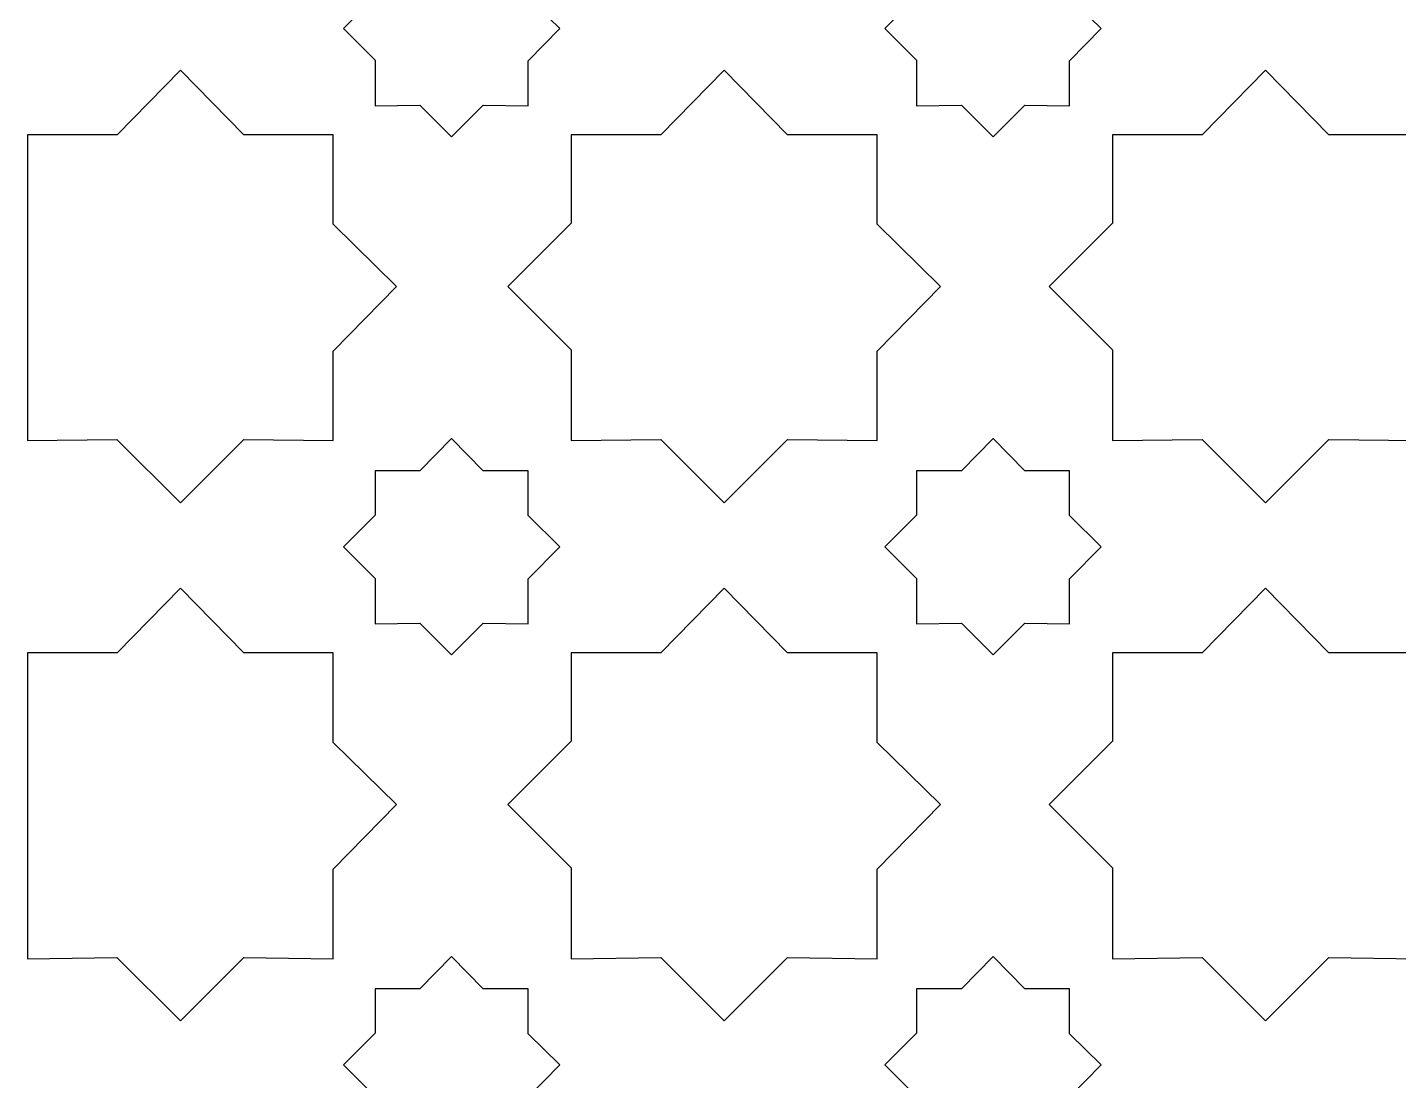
# Model space of a CAD drawing. Header units: centimetres. Extents: x -82 to 82, y -124 to 124.
# Drawn here: x -82.41 to -51.03, y 35.06 to 59.16 of the extents above; entities that cross this region are included whole.
import ezdxf

# ---------------------------------------------------------------- set-up
doc = ezdxf.new("R2010")
doc.units = ezdxf.units.CM
doc.header["$MEASUREMENT"] = 0
doc.layers.add('layer 1', color=7, linetype='Continuous')

msp = doc.modelspace()

# ---------------------------------------------------------------- linework, layer by layer
at = {"layer": 'layer 1', "color": 175}
for points, knots in [([(-74.45316, 59.86146), (-74.45316, 59.86146), (-74.45316, 60.87297), (-74.45316, 60.87297), (-74.45316, 60.87297), (-74.45316, 60.87297), (-73.42795, 60.87297), (-73.42795, 60.87297), (-73.42795, 60.87297), (-73.42795, 60.87297), (-72.70307, 61.61156), (-72.70307, 61.61156), (-72.70307, 61.61156), (-72.70307, 61.61156), (-71.97817, 60.87297), (-71.97817, 60.87297), (-71.97817, 60.87297), (-71.97817, 60.87297), (-70.95298, 60.87297), (-70.95298, 60.87297), (-70.95298, 60.87297), (-70.95298, 60.87297), (-70.95298, 59.84778), (-70.95298, 59.84778), (-70.95298, 59.84778), (-70.95298, 59.84778), (-70.22806, 59.13656), (-70.22806, 59.13656), (-70.22806, 59.13656), (-70.22806, 59.13656), (-70.95298, 58.39795), (-70.95298, 58.39795), (-70.95298, 58.39795), (-70.95298, 58.39795), (-70.95298, 57.37279), (-70.95298, 57.37279), (-70.95298, 57.37279), (-70.95298, 57.37279), (-71.97812, 57.38648), (-71.97812, 57.38648), (-71.97812, 57.38648), (-71.97812, 57.38648), (-72.70307, 56.66156), (-72.70307, 56.66156), (-72.70307, 56.66156), (-72.70307, 56.66156), (-73.42799, 57.38649), (-73.42799, 57.38649), (-73.42799, 57.38649), (-73.42799, 57.38649), (-74.45316, 57.37279), (-74.45316, 57.37279), (-74.45316, 57.37279), (-74.45316, 57.37279), (-74.45316, 58.41166), (-74.45316, 58.41166), (-74.45316, 58.41166), (-74.45316, 58.41166), (-75.17806, 59.13656), (-75.17806, 59.13656), (-75.17806, 59.13656), (-75.17806, 59.13656), (-74.45316, 59.86146), (-74.45316, 59.86146)], [0, 0, 0, 0, 0.05882353, 0.05882353, 0.05882353, 0.05882353, 0.11764706, 0.11764706, 0.11764706, 0.11764706, 0.17647059, 0.17647059, 0.17647059, 0.17647059, 0.23529412, 0.23529412, 0.23529412, 0.23529412, 0.29411765, 0.29411765, 0.29411765, 0.29411765, 0.35294118, 0.35294118, 0.35294118, 0.35294118, 0.41176471, 0.41176471, 0.41176471, 0.41176471, 0.47058824, 0.47058824, 0.47058824, 0.47058824, 0.52941176, 0.52941176, 0.52941176, 0.52941176, 0.58823529, 0.58823529, 0.58823529, 0.58823529, 0.64705882, 0.64705882, 0.64705882, 0.64705882, 0.70588235, 0.70588235, 0.70588235, 0.70588235, 0.76470588, 0.76470588, 0.76470588, 0.76470588, 0.82352941, 0.82352941, 0.82352941, 0.82352941, 0.88235294, 0.88235294, 0.88235294, 0.88235294, 1, 1, 1, 1]), ([(-62.06116, 59.86146), (-62.06116, 59.86146), (-62.06116, 60.87297), (-62.06116, 60.87297), (-62.06116, 60.87297), (-62.06116, 60.87297), (-61.03595, 60.87297), (-61.03595, 60.87297), (-61.03595, 60.87297), (-61.03595, 60.87297), (-60.31107, 61.61156), (-60.31107, 61.61156), (-60.31107, 61.61156), (-60.31107, 61.61156), (-59.58617, 60.87297), (-59.58617, 60.87297), (-59.58617, 60.87297), (-59.58617, 60.87297), (-58.56098, 60.87297), (-58.56098, 60.87297), (-58.56098, 60.87297), (-58.56098, 60.87297), (-58.56098, 59.84778), (-58.56098, 59.84778), (-58.56098, 59.84778), (-58.56098, 59.84778), (-57.83606, 59.13656), (-57.83606, 59.13656), (-57.83606, 59.13656), (-57.83606, 59.13656), (-58.56098, 58.39795), (-58.56098, 58.39795), (-58.56098, 58.39795), (-58.56098, 58.39795), (-58.56098, 57.37279), (-58.56098, 57.37279), (-58.56098, 57.37279), (-58.56098, 57.37279), (-59.58612, 57.38648), (-59.58612, 57.38648), (-59.58612, 57.38648), (-59.58612, 57.38648), (-60.31107, 56.66156), (-60.31107, 56.66156), (-60.31107, 56.66156), (-60.31107, 56.66156), (-61.03599, 57.38649), (-61.03599, 57.38649), (-61.03599, 57.38649), (-61.03599, 57.38649), (-62.06116, 57.37279), (-62.06116, 57.37279), (-62.06116, 57.37279), (-62.06116, 57.37279), (-62.06116, 58.41166), (-62.06116, 58.41166), (-62.06116, 58.41166), (-62.06116, 58.41166), (-62.78606, 59.13656), (-62.78606, 59.13656), (-62.78606, 59.13656), (-62.78606, 59.13656), (-62.06116, 59.86146), (-62.06116, 59.86146)], [0, 0, 0, 0, 0.05882353, 0.05882353, 0.05882353, 0.05882353, 0.11764706, 0.11764706, 0.11764706, 0.11764706, 0.17647059, 0.17647059, 0.17647059, 0.17647059, 0.23529412, 0.23529412, 0.23529412, 0.23529412, 0.29411765, 0.29411765, 0.29411765, 0.29411765, 0.35294118, 0.35294118, 0.35294118, 0.35294118, 0.41176471, 0.41176471, 0.41176471, 0.41176471, 0.47058824, 0.47058824, 0.47058824, 0.47058824, 0.52941176, 0.52941176, 0.52941176, 0.52941176, 0.58823529, 0.58823529, 0.58823529, 0.58823529, 0.64705882, 0.64705882, 0.64705882, 0.64705882, 0.70588235, 0.70588235, 0.70588235, 0.70588235, 0.76470588, 0.76470588, 0.76470588, 0.76470588, 0.82352941, 0.82352941, 0.82352941, 0.82352941, 0.88235294, 0.88235294, 0.88235294, 0.88235294, 1, 1, 1, 1]), ([(-82.41179, 56.70851), (-82.41179, 56.70851), (-80.36148, 56.70851), (-80.36148, 56.70851), (-80.36148, 56.70851), (-80.36148, 56.70851), (-78.91178, 58.18561), (-78.91178, 58.18561), (-78.91178, 58.18561), (-78.91178, 58.18561), (-77.46207, 56.70851), (-77.46207, 56.70851), (-77.46207, 56.70851), (-77.46207, 56.70851), (-75.41179, 56.70851), (-75.41179, 56.70851), (-75.41179, 56.70851), (-75.41179, 56.70851), (-75.41179, 54.65823), (-75.41179, 54.65823), (-75.41179, 54.65823), (-75.41179, 54.65823), (-73.96203, 53.23586), (-73.96203, 53.23586), (-73.96203, 53.23586), (-73.96203, 53.23586), (-75.41179, 51.75872), (-75.41179, 51.75872), (-75.41179, 51.75872), (-75.41179, 51.75872), (-75.41179, 49.70851), (-75.41179, 49.70851), (-75.41179, 49.70851), (-75.41179, 49.70851), (-77.46196, 49.73589), (-77.46196, 49.73589), (-77.46196, 49.73589), (-77.46196, 49.73589), (-78.91178, 48.28612), (-78.91178, 48.28612), (-78.91178, 48.28612), (-78.91178, 48.28612), (-80.36156, 49.7359), (-80.36156, 49.7359), (-80.36156, 49.7359), (-80.36156, 49.7359), (-82.41179, 49.70851), (-82.41179, 49.70851), (-82.41179, 49.70851), (-82.41179, 52.04184), (-82.41178, 54.37518), (-82.41179, 56.70851)], [0, 0, 0, 0, 0.07142857, 0.07142857, 0.07142857, 0.07142857, 0.14285714, 0.14285714, 0.14285714, 0.14285714, 0.21428571, 0.21428571, 0.21428571, 0.21428571, 0.28571429, 0.28571429, 0.28571429, 0.28571429, 0.35714286, 0.35714286, 0.35714286, 0.35714286, 0.42857143, 0.42857143, 0.42857143, 0.42857143, 0.5, 0.5, 0.5, 0.5, 0.57142857, 0.57142857, 0.57142857, 0.57142857, 0.64285714, 0.64285714, 0.64285714, 0.64285714, 0.71428571, 0.71428571, 0.71428571, 0.71428571, 0.78571429, 0.78571429, 0.78571429, 0.78571429, 0.85714286, 0.85714286, 0.85714286, 0.85714286, 1, 1, 1, 1]), ([(-69.96578, 54.68559), (-69.96578, 54.68559), (-69.96579, 56.70851), (-69.96579, 56.70851), (-69.96579, 56.70851), (-69.96579, 56.70851), (-67.91548, 56.70851), (-67.91548, 56.70851), (-67.91548, 56.70851), (-67.91548, 56.70851), (-66.46578, 58.18561), (-66.46578, 58.18561), (-66.46578, 58.18561), (-66.46578, 58.18561), (-65.01607, 56.70851), (-65.01607, 56.70851), (-65.01607, 56.70851), (-65.01607, 56.70851), (-62.96579, 56.70851), (-62.96579, 56.70851), (-62.96579, 56.70851), (-62.96579, 56.70851), (-62.96579, 54.65823), (-62.96579, 54.65823), (-62.96579, 54.65823), (-62.96579, 54.65823), (-61.51603, 53.23586), (-61.51603, 53.23586), (-61.51603, 53.23586), (-61.51603, 53.23586), (-62.96579, 51.75872), (-62.96579, 51.75872), (-62.96579, 51.75872), (-62.96579, 51.75872), (-62.96579, 49.70851), (-62.96579, 49.70851), (-62.96579, 49.70851), (-62.96579, 49.70851), (-65.01596, 49.73589), (-65.01596, 49.73589), (-65.01596, 49.73589), (-65.01596, 49.73589), (-66.46578, 48.28612), (-66.46578, 48.28612), (-66.46578, 48.28612), (-66.46578, 48.28612), (-67.91556, 49.7359), (-67.91556, 49.7359), (-67.91556, 49.7359), (-67.91556, 49.7359), (-69.96579, 49.70851), (-69.96579, 49.70851), (-69.96579, 49.70851), (-69.96579, 49.70851), (-69.96579, 51.78613), (-69.96579, 51.78613), (-69.96579, 51.78613), (-69.96579, 51.78613), (-71.41552, 53.23586), (-71.41552, 53.23586), (-71.41552, 53.23586), (-71.41552, 53.23586), (-69.96578, 54.68559), (-69.96578, 54.68559)], [0, 0, 0, 0, 0.05882353, 0.05882353, 0.05882353, 0.05882353, 0.11764706, 0.11764706, 0.11764706, 0.11764706, 0.17647059, 0.17647059, 0.17647059, 0.17647059, 0.23529412, 0.23529412, 0.23529412, 0.23529412, 0.29411765, 0.29411765, 0.29411765, 0.29411765, 0.35294118, 0.35294118, 0.35294118, 0.35294118, 0.41176471, 0.41176471, 0.41176471, 0.41176471, 0.47058824, 0.47058824, 0.47058824, 0.47058824, 0.52941176, 0.52941176, 0.52941176, 0.52941176, 0.58823529, 0.58823529, 0.58823529, 0.58823529, 0.64705882, 0.64705882, 0.64705882, 0.64705882, 0.70588235, 0.70588235, 0.70588235, 0.70588235, 0.76470588, 0.76470588, 0.76470588, 0.76470588, 0.82352941, 0.82352941, 0.82352941, 0.82352941, 0.88235294, 0.88235294, 0.88235294, 0.88235294, 1, 1, 1, 1]), ([(-57.57378, 54.68559), (-57.57378, 54.68559), (-57.57379, 56.70851), (-57.57379, 56.70851), (-57.57379, 56.70851), (-57.57379, 56.70851), (-55.52348, 56.70851), (-55.52348, 56.70851), (-55.52348, 56.70851), (-55.52348, 56.70851), (-54.07378, 58.18561), (-54.07378, 58.18561), (-54.07378, 58.18561), (-54.07378, 58.18561), (-52.62407, 56.70851), (-52.62407, 56.70851), (-52.62407, 56.70851), (-52.62407, 56.70851), (-50.57379, 56.70851), (-50.57379, 56.70851), (-50.57379, 56.70851), (-50.57379, 56.70851), (-50.57379, 54.65823), (-50.57379, 54.65823), (-50.57379, 54.65823), (-50.57379, 54.65823), (-49.12403, 53.23586), (-49.12403, 53.23586), (-49.12403, 53.23586), (-49.12403, 53.23586), (-50.57379, 51.75872), (-50.57379, 51.75872), (-50.57379, 51.75872), (-50.57379, 51.75872), (-50.57379, 49.70851), (-50.57379, 49.70851), (-50.57379, 49.70851), (-50.57379, 49.70851), (-52.62396, 49.73589), (-52.62396, 49.73589), (-52.62396, 49.73589), (-52.62396, 49.73589), (-54.07378, 48.28612), (-54.07378, 48.28612), (-54.07378, 48.28612), (-54.07378, 48.28612), (-55.52356, 49.7359), (-55.52356, 49.7359), (-55.52356, 49.7359), (-55.52356, 49.7359), (-57.57379, 49.70851), (-57.57379, 49.70851), (-57.57379, 49.70851), (-57.57379, 49.70851), (-57.57379, 51.78613), (-57.57379, 51.78613), (-57.57379, 51.78613), (-57.57379, 51.78613), (-59.02352, 53.23586), (-59.02352, 53.23586), (-59.02352, 53.23586), (-59.02352, 53.23586), (-57.57378, 54.68559), (-57.57378, 54.68559)], [0, 0, 0, 0, 0.05882353, 0.05882353, 0.05882353, 0.05882353, 0.11764706, 0.11764706, 0.11764706, 0.11764706, 0.17647059, 0.17647059, 0.17647059, 0.17647059, 0.23529412, 0.23529412, 0.23529412, 0.23529412, 0.29411765, 0.29411765, 0.29411765, 0.29411765, 0.35294118, 0.35294118, 0.35294118, 0.35294118, 0.41176471, 0.41176471, 0.41176471, 0.41176471, 0.47058824, 0.47058824, 0.47058824, 0.47058824, 0.52941176, 0.52941176, 0.52941176, 0.52941176, 0.58823529, 0.58823529, 0.58823529, 0.58823529, 0.64705882, 0.64705882, 0.64705882, 0.64705882, 0.70588235, 0.70588235, 0.70588235, 0.70588235, 0.76470588, 0.76470588, 0.76470588, 0.76470588, 0.82352941, 0.82352941, 0.82352941, 0.82352941, 0.88235294, 0.88235294, 0.88235294, 0.88235294, 1, 1, 1, 1]), ([(-74.45316, 48.00576), (-74.45316, 48.00576), (-74.45316, 49.01727), (-74.45316, 49.01727), (-74.45316, 49.01727), (-74.45316, 49.01727), (-73.42795, 49.01727), (-73.42795, 49.01727), (-73.42795, 49.01727), (-73.42795, 49.01727), (-72.70307, 49.75586), (-72.70307, 49.75586), (-72.70307, 49.75586), (-72.70307, 49.75586), (-71.97817, 49.01727), (-71.97817, 49.01727), (-71.97817, 49.01727), (-71.97817, 49.01727), (-70.95298, 49.01727), (-70.95298, 49.01727), (-70.95298, 49.01727), (-70.95298, 49.01727), (-70.95298, 47.99208), (-70.95298, 47.99208), (-70.95298, 47.99208), (-70.95298, 47.99208), (-70.22806, 47.28086), (-70.22806, 47.28086), (-70.22806, 47.28086), (-70.22806, 47.28086), (-70.95298, 46.54225), (-70.95298, 46.54225), (-70.95298, 46.54225), (-70.95298, 46.54225), (-70.95298, 45.51709), (-70.95298, 45.51709), (-70.95298, 45.51709), (-70.95298, 45.51709), (-71.97812, 45.53078), (-71.97812, 45.53078), (-71.97812, 45.53078), (-71.97812, 45.53078), (-72.70307, 44.80586), (-72.70307, 44.80586), (-72.70307, 44.80586), (-72.70307, 44.80586), (-73.42799, 45.53079), (-73.42799, 45.53079), (-73.42799, 45.53079), (-73.42799, 45.53079), (-74.45316, 45.51709), (-74.45316, 45.51709), (-74.45316, 45.51709), (-74.45316, 45.51709), (-74.45316, 46.55596), (-74.45316, 46.55596), (-74.45316, 46.55596), (-74.45316, 46.55596), (-75.17806, 47.28086), (-75.17806, 47.28086), (-75.17806, 47.28086), (-75.17806, 47.28086), (-74.45316, 48.00576), (-74.45316, 48.00576)], [0, 0, 0, 0, 0.05882353, 0.05882353, 0.05882353, 0.05882353, 0.11764706, 0.11764706, 0.11764706, 0.11764706, 0.17647059, 0.17647059, 0.17647059, 0.17647059, 0.23529412, 0.23529412, 0.23529412, 0.23529412, 0.29411765, 0.29411765, 0.29411765, 0.29411765, 0.35294118, 0.35294118, 0.35294118, 0.35294118, 0.41176471, 0.41176471, 0.41176471, 0.41176471, 0.47058824, 0.47058824, 0.47058824, 0.47058824, 0.52941176, 0.52941176, 0.52941176, 0.52941176, 0.58823529, 0.58823529, 0.58823529, 0.58823529, 0.64705882, 0.64705882, 0.64705882, 0.64705882, 0.70588235, 0.70588235, 0.70588235, 0.70588235, 0.76470588, 0.76470588, 0.76470588, 0.76470588, 0.82352941, 0.82352941, 0.82352941, 0.82352941, 0.88235294, 0.88235294, 0.88235294, 0.88235294, 1, 1, 1, 1]), ([(-62.06116, 48.00576), (-62.06116, 48.00576), (-62.06116, 49.01727), (-62.06116, 49.01727), (-62.06116, 49.01727), (-62.06116, 49.01727), (-61.03595, 49.01727), (-61.03595, 49.01727), (-61.03595, 49.01727), (-61.03595, 49.01727), (-60.31107, 49.75586), (-60.31107, 49.75586), (-60.31107, 49.75586), (-60.31107, 49.75586), (-59.58617, 49.01727), (-59.58617, 49.01727), (-59.58617, 49.01727), (-59.58617, 49.01727), (-58.56098, 49.01727), (-58.56098, 49.01727), (-58.56098, 49.01727), (-58.56098, 49.01727), (-58.56098, 47.99208), (-58.56098, 47.99208), (-58.56098, 47.99208), (-58.56098, 47.99208), (-57.83606, 47.28086), (-57.83606, 47.28086), (-57.83606, 47.28086), (-57.83606, 47.28086), (-58.56098, 46.54225), (-58.56098, 46.54225), (-58.56098, 46.54225), (-58.56098, 46.54225), (-58.56098, 45.51709), (-58.56098, 45.51709), (-58.56098, 45.51709), (-58.56098, 45.51709), (-59.58612, 45.53078), (-59.58612, 45.53078), (-59.58612, 45.53078), (-59.58612, 45.53078), (-60.31107, 44.80586), (-60.31107, 44.80586), (-60.31107, 44.80586), (-60.31107, 44.80586), (-61.03599, 45.53079), (-61.03599, 45.53079), (-61.03599, 45.53079), (-61.03599, 45.53079), (-62.06116, 45.51709), (-62.06116, 45.51709), (-62.06116, 45.51709), (-62.06116, 45.51709), (-62.06116, 46.55596), (-62.06116, 46.55596), (-62.06116, 46.55596), (-62.06116, 46.55596), (-62.78606, 47.28086), (-62.78606, 47.28086), (-62.78606, 47.28086), (-62.78606, 47.28086), (-62.06116, 48.00576), (-62.06116, 48.00576)], [0, 0, 0, 0, 0.05882353, 0.05882353, 0.05882353, 0.05882353, 0.11764706, 0.11764706, 0.11764706, 0.11764706, 0.17647059, 0.17647059, 0.17647059, 0.17647059, 0.23529412, 0.23529412, 0.23529412, 0.23529412, 0.29411765, 0.29411765, 0.29411765, 0.29411765, 0.35294118, 0.35294118, 0.35294118, 0.35294118, 0.41176471, 0.41176471, 0.41176471, 0.41176471, 0.47058824, 0.47058824, 0.47058824, 0.47058824, 0.52941176, 0.52941176, 0.52941176, 0.52941176, 0.58823529, 0.58823529, 0.58823529, 0.58823529, 0.64705882, 0.64705882, 0.64705882, 0.64705882, 0.70588235, 0.70588235, 0.70588235, 0.70588235, 0.76470588, 0.76470588, 0.76470588, 0.76470588, 0.82352941, 0.82352941, 0.82352941, 0.82352941, 0.88235294, 0.88235294, 0.88235294, 0.88235294, 1, 1, 1, 1]), ([(-82.41179, 44.85281), (-82.41179, 44.85281), (-80.36148, 44.85281), (-80.36148, 44.85281), (-80.36148, 44.85281), (-80.36148, 44.85281), (-78.91178, 46.32991), (-78.91178, 46.32991), (-78.91178, 46.32991), (-78.91178, 46.32991), (-77.46207, 44.85281), (-77.46207, 44.85281), (-77.46207, 44.85281), (-77.46207, 44.85281), (-75.41179, 44.85281), (-75.41179, 44.85281), (-75.41179, 44.85281), (-75.41179, 44.85281), (-75.41179, 42.80253), (-75.41179, 42.80253), (-75.41179, 42.80253), (-75.41179, 42.80253), (-73.96203, 41.38016), (-73.96203, 41.38016), (-73.96203, 41.38016), (-73.96203, 41.38016), (-75.41179, 39.90302), (-75.41179, 39.90302), (-75.41179, 39.90302), (-75.41179, 39.90302), (-75.41179, 37.85281), (-75.41179, 37.85281), (-75.41179, 37.85281), (-75.41179, 37.85281), (-77.46196, 37.88019), (-77.46196, 37.88019), (-77.46196, 37.88019), (-77.46196, 37.88019), (-78.91178, 36.43042), (-78.91178, 36.43042), (-78.91178, 36.43042), (-78.91178, 36.43042), (-80.36156, 37.8802), (-80.36156, 37.8802), (-80.36156, 37.8802), (-80.36156, 37.8802), (-82.41179, 37.85281), (-82.41179, 37.85281), (-82.41179, 37.85281), (-82.41179, 40.18614), (-82.41178, 42.51948), (-82.41179, 44.85281)], [0, 0, 0, 0, 0.07142857, 0.07142857, 0.07142857, 0.07142857, 0.14285714, 0.14285714, 0.14285714, 0.14285714, 0.21428571, 0.21428571, 0.21428571, 0.21428571, 0.28571429, 0.28571429, 0.28571429, 0.28571429, 0.35714286, 0.35714286, 0.35714286, 0.35714286, 0.42857143, 0.42857143, 0.42857143, 0.42857143, 0.5, 0.5, 0.5, 0.5, 0.57142857, 0.57142857, 0.57142857, 0.57142857, 0.64285714, 0.64285714, 0.64285714, 0.64285714, 0.71428571, 0.71428571, 0.71428571, 0.71428571, 0.78571429, 0.78571429, 0.78571429, 0.78571429, 0.85714286, 0.85714286, 0.85714286, 0.85714286, 1, 1, 1, 1]), ([(-69.96578, 42.82989), (-69.96578, 42.82989), (-69.96579, 44.85281), (-69.96579, 44.85281), (-69.96579, 44.85281), (-69.96579, 44.85281), (-67.91548, 44.85281), (-67.91548, 44.85281), (-67.91548, 44.85281), (-67.91548, 44.85281), (-66.46578, 46.32991), (-66.46578, 46.32991), (-66.46578, 46.32991), (-66.46578, 46.32991), (-65.01607, 44.85281), (-65.01607, 44.85281), (-65.01607, 44.85281), (-65.01607, 44.85281), (-62.96579, 44.85281), (-62.96579, 44.85281), (-62.96579, 44.85281), (-62.96579, 44.85281), (-62.96579, 42.80253), (-62.96579, 42.80253), (-62.96579, 42.80253), (-62.96579, 42.80253), (-61.51603, 41.38016), (-61.51603, 41.38016), (-61.51603, 41.38016), (-61.51603, 41.38016), (-62.96579, 39.90302), (-62.96579, 39.90302), (-62.96579, 39.90302), (-62.96579, 39.90302), (-62.96579, 37.85281), (-62.96579, 37.85281), (-62.96579, 37.85281), (-62.96579, 37.85281), (-65.01596, 37.88019), (-65.01596, 37.88019), (-65.01596, 37.88019), (-65.01596, 37.88019), (-66.46578, 36.43042), (-66.46578, 36.43042), (-66.46578, 36.43042), (-66.46578, 36.43042), (-67.91556, 37.8802), (-67.91556, 37.8802), (-67.91556, 37.8802), (-67.91556, 37.8802), (-69.96579, 37.85281), (-69.96579, 37.85281), (-69.96579, 37.85281), (-69.96579, 37.85281), (-69.96579, 39.93043), (-69.96579, 39.93043), (-69.96579, 39.93043), (-69.96579, 39.93043), (-71.41552, 41.38016), (-71.41552, 41.38016), (-71.41552, 41.38016), (-71.41552, 41.38016), (-69.96578, 42.82989), (-69.96578, 42.82989)], [0, 0, 0, 0, 0.05882353, 0.05882353, 0.05882353, 0.05882353, 0.11764706, 0.11764706, 0.11764706, 0.11764706, 0.17647059, 0.17647059, 0.17647059, 0.17647059, 0.23529412, 0.23529412, 0.23529412, 0.23529412, 0.29411765, 0.29411765, 0.29411765, 0.29411765, 0.35294118, 0.35294118, 0.35294118, 0.35294118, 0.41176471, 0.41176471, 0.41176471, 0.41176471, 0.47058824, 0.47058824, 0.47058824, 0.47058824, 0.52941176, 0.52941176, 0.52941176, 0.52941176, 0.58823529, 0.58823529, 0.58823529, 0.58823529, 0.64705882, 0.64705882, 0.64705882, 0.64705882, 0.70588235, 0.70588235, 0.70588235, 0.70588235, 0.76470588, 0.76470588, 0.76470588, 0.76470588, 0.82352941, 0.82352941, 0.82352941, 0.82352941, 0.88235294, 0.88235294, 0.88235294, 0.88235294, 1, 1, 1, 1]), ([(-57.57378, 42.82989), (-57.57378, 42.82989), (-57.57379, 44.85281), (-57.57379, 44.85281), (-57.57379, 44.85281), (-57.57379, 44.85281), (-55.52348, 44.85281), (-55.52348, 44.85281), (-55.52348, 44.85281), (-55.52348, 44.85281), (-54.07378, 46.32991), (-54.07378, 46.32991), (-54.07378, 46.32991), (-54.07378, 46.32991), (-52.62407, 44.85281), (-52.62407, 44.85281), (-52.62407, 44.85281), (-52.62407, 44.85281), (-50.57379, 44.85281), (-50.57379, 44.85281), (-50.57379, 44.85281), (-50.57379, 44.85281), (-50.57379, 42.80253), (-50.57379, 42.80253), (-50.57379, 42.80253), (-50.57379, 42.80253), (-49.12403, 41.38016), (-49.12403, 41.38016), (-49.12403, 41.38016), (-49.12403, 41.38016), (-50.57379, 39.90302), (-50.57379, 39.90302), (-50.57379, 39.90302), (-50.57379, 39.90302), (-50.57379, 37.85281), (-50.57379, 37.85281), (-50.57379, 37.85281), (-50.57379, 37.85281), (-52.62396, 37.88019), (-52.62396, 37.88019), (-52.62396, 37.88019), (-52.62396, 37.88019), (-54.07378, 36.43042), (-54.07378, 36.43042), (-54.07378, 36.43042), (-54.07378, 36.43042), (-55.52356, 37.8802), (-55.52356, 37.8802), (-55.52356, 37.8802), (-55.52356, 37.8802), (-57.57379, 37.85281), (-57.57379, 37.85281), (-57.57379, 37.85281), (-57.57379, 37.85281), (-57.57379, 39.93043), (-57.57379, 39.93043), (-57.57379, 39.93043), (-57.57379, 39.93043), (-59.02352, 41.38016), (-59.02352, 41.38016), (-59.02352, 41.38016), (-59.02352, 41.38016), (-57.57378, 42.82989), (-57.57378, 42.82989)], [0, 0, 0, 0, 0.05882353, 0.05882353, 0.05882353, 0.05882353, 0.11764706, 0.11764706, 0.11764706, 0.11764706, 0.17647059, 0.17647059, 0.17647059, 0.17647059, 0.23529412, 0.23529412, 0.23529412, 0.23529412, 0.29411765, 0.29411765, 0.29411765, 0.29411765, 0.35294118, 0.35294118, 0.35294118, 0.35294118, 0.41176471, 0.41176471, 0.41176471, 0.41176471, 0.47058824, 0.47058824, 0.47058824, 0.47058824, 0.52941176, 0.52941176, 0.52941176, 0.52941176, 0.58823529, 0.58823529, 0.58823529, 0.58823529, 0.64705882, 0.64705882, 0.64705882, 0.64705882, 0.70588235, 0.70588235, 0.70588235, 0.70588235, 0.76470588, 0.76470588, 0.76470588, 0.76470588, 0.82352941, 0.82352941, 0.82352941, 0.82352941, 0.88235294, 0.88235294, 0.88235294, 0.88235294, 1, 1, 1, 1]), ([(-74.45316, 36.15006), (-74.45316, 36.15006), (-74.45316, 37.16157), (-74.45316, 37.16157), (-74.45316, 37.16157), (-74.45316, 37.16157), (-73.42795, 37.16157), (-73.42795, 37.16157), (-73.42795, 37.16157), (-73.42795, 37.16157), (-72.70307, 37.90016), (-72.70307, 37.90016), (-72.70307, 37.90016), (-72.70307, 37.90016), (-71.97817, 37.16157), (-71.97817, 37.16157), (-71.97817, 37.16157), (-71.97817, 37.16157), (-70.95298, 37.16157), (-70.95298, 37.16157), (-70.95298, 37.16157), (-70.95298, 37.16157), (-70.95298, 36.13638), (-70.95298, 36.13638), (-70.95298, 36.13638), (-70.95298, 36.13638), (-70.22806, 35.42516), (-70.22806, 35.42516), (-70.22806, 35.42516), (-70.22806, 35.42516), (-70.95298, 34.68655), (-70.95298, 34.68655), (-70.95298, 34.68655), (-70.95298, 34.68655), (-70.95298, 33.66139), (-70.95298, 33.66139), (-70.95298, 33.66139), (-70.95298, 33.66139), (-71.97812, 33.67508), (-71.97812, 33.67508), (-71.97812, 33.67508), (-71.97812, 33.67508), (-72.70307, 32.95016), (-72.70307, 32.95016), (-72.70307, 32.95016), (-72.70307, 32.95016), (-73.42799, 33.67509), (-73.42799, 33.67509), (-73.42799, 33.67509), (-73.42799, 33.67509), (-74.45316, 33.66139), (-74.45316, 33.66139), (-74.45316, 33.66139), (-74.45316, 33.66139), (-74.45316, 34.70026), (-74.45316, 34.70026), (-74.45316, 34.70026), (-74.45316, 34.70026), (-75.17806, 35.42516), (-75.17806, 35.42516), (-75.17806, 35.42516), (-75.17806, 35.42516), (-74.45316, 36.15006), (-74.45316, 36.15006)], [0, 0, 0, 0, 0.05882353, 0.05882353, 0.05882353, 0.05882353, 0.11764706, 0.11764706, 0.11764706, 0.11764706, 0.17647059, 0.17647059, 0.17647059, 0.17647059, 0.23529412, 0.23529412, 0.23529412, 0.23529412, 0.29411765, 0.29411765, 0.29411765, 0.29411765, 0.35294118, 0.35294118, 0.35294118, 0.35294118, 0.41176471, 0.41176471, 0.41176471, 0.41176471, 0.47058824, 0.47058824, 0.47058824, 0.47058824, 0.52941176, 0.52941176, 0.52941176, 0.52941176, 0.58823529, 0.58823529, 0.58823529, 0.58823529, 0.64705882, 0.64705882, 0.64705882, 0.64705882, 0.70588235, 0.70588235, 0.70588235, 0.70588235, 0.76470588, 0.76470588, 0.76470588, 0.76470588, 0.82352941, 0.82352941, 0.82352941, 0.82352941, 0.88235294, 0.88235294, 0.88235294, 0.88235294, 1, 1, 1, 1]), ([(-62.06116, 36.15006), (-62.06116, 36.15006), (-62.06116, 37.16157), (-62.06116, 37.16157), (-62.06116, 37.16157), (-62.06116, 37.16157), (-61.03595, 37.16157), (-61.03595, 37.16157), (-61.03595, 37.16157), (-61.03595, 37.16157), (-60.31107, 37.90016), (-60.31107, 37.90016), (-60.31107, 37.90016), (-60.31107, 37.90016), (-59.58617, 37.16157), (-59.58617, 37.16157), (-59.58617, 37.16157), (-59.58617, 37.16157), (-58.56098, 37.16157), (-58.56098, 37.16157), (-58.56098, 37.16157), (-58.56098, 37.16157), (-58.56098, 36.13638), (-58.56098, 36.13638), (-58.56098, 36.13638), (-58.56098, 36.13638), (-57.83606, 35.42516), (-57.83606, 35.42516), (-57.83606, 35.42516), (-57.83606, 35.42516), (-58.56098, 34.68655), (-58.56098, 34.68655), (-58.56098, 34.68655), (-58.56098, 34.68655), (-58.56098, 33.66139), (-58.56098, 33.66139), (-58.56098, 33.66139), (-58.56098, 33.66139), (-59.58612, 33.67508), (-59.58612, 33.67508), (-59.58612, 33.67508), (-59.58612, 33.67508), (-60.31107, 32.95016), (-60.31107, 32.95016), (-60.31107, 32.95016), (-60.31107, 32.95016), (-61.03599, 33.67509), (-61.03599, 33.67509), (-61.03599, 33.67509), (-61.03599, 33.67509), (-62.06116, 33.66139), (-62.06116, 33.66139), (-62.06116, 33.66139), (-62.06116, 33.66139), (-62.06116, 34.70026), (-62.06116, 34.70026), (-62.06116, 34.70026), (-62.06116, 34.70026), (-62.78606, 35.42516), (-62.78606, 35.42516), (-62.78606, 35.42516), (-62.78606, 35.42516), (-62.06116, 36.15006), (-62.06116, 36.15006)], [0, 0, 0, 0, 0.05882353, 0.05882353, 0.05882353, 0.05882353, 0.11764706, 0.11764706, 0.11764706, 0.11764706, 0.17647059, 0.17647059, 0.17647059, 0.17647059, 0.23529412, 0.23529412, 0.23529412, 0.23529412, 0.29411765, 0.29411765, 0.29411765, 0.29411765, 0.35294118, 0.35294118, 0.35294118, 0.35294118, 0.41176471, 0.41176471, 0.41176471, 0.41176471, 0.47058824, 0.47058824, 0.47058824, 0.47058824, 0.52941176, 0.52941176, 0.52941176, 0.52941176, 0.58823529, 0.58823529, 0.58823529, 0.58823529, 0.64705882, 0.64705882, 0.64705882, 0.64705882, 0.70588235, 0.70588235, 0.70588235, 0.70588235, 0.76470588, 0.76470588, 0.76470588, 0.76470588, 0.82352941, 0.82352941, 0.82352941, 0.82352941, 0.88235294, 0.88235294, 0.88235294, 0.88235294, 1, 1, 1, 1])]:
    msp.add_open_spline(points, degree=3, knots=knots, dxfattribs=at)

doc.saveas('drawing.dxf')
